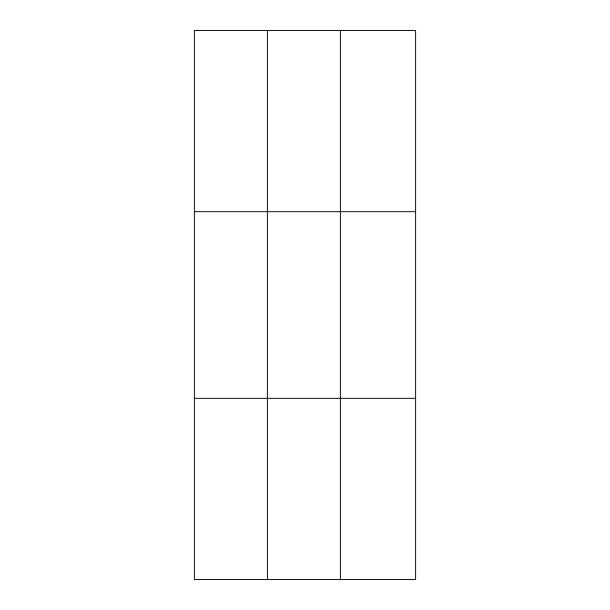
<?xml version="1.0" encoding="UTF-8"?>
<svg xmlns="http://www.w3.org/2000/svg" width="610" height="610" viewBox="0 0 610 610"><rect width="100%" height="100%" fill="white"/><g stroke="black" fill="none" stroke-linecap="round" stroke-linejoin="round"><path stroke-width="0.91" d="M267.394 579.5L267.394 30.5M340.395 579.5L340.395 30.5M194.384 211.67L415.616 211.67M194.384 398.33L415.616 398.33M415.616 30.5L415.616 579.5L194.384 579.5L194.384 30.5L415.616 30.5"/></g></svg>
